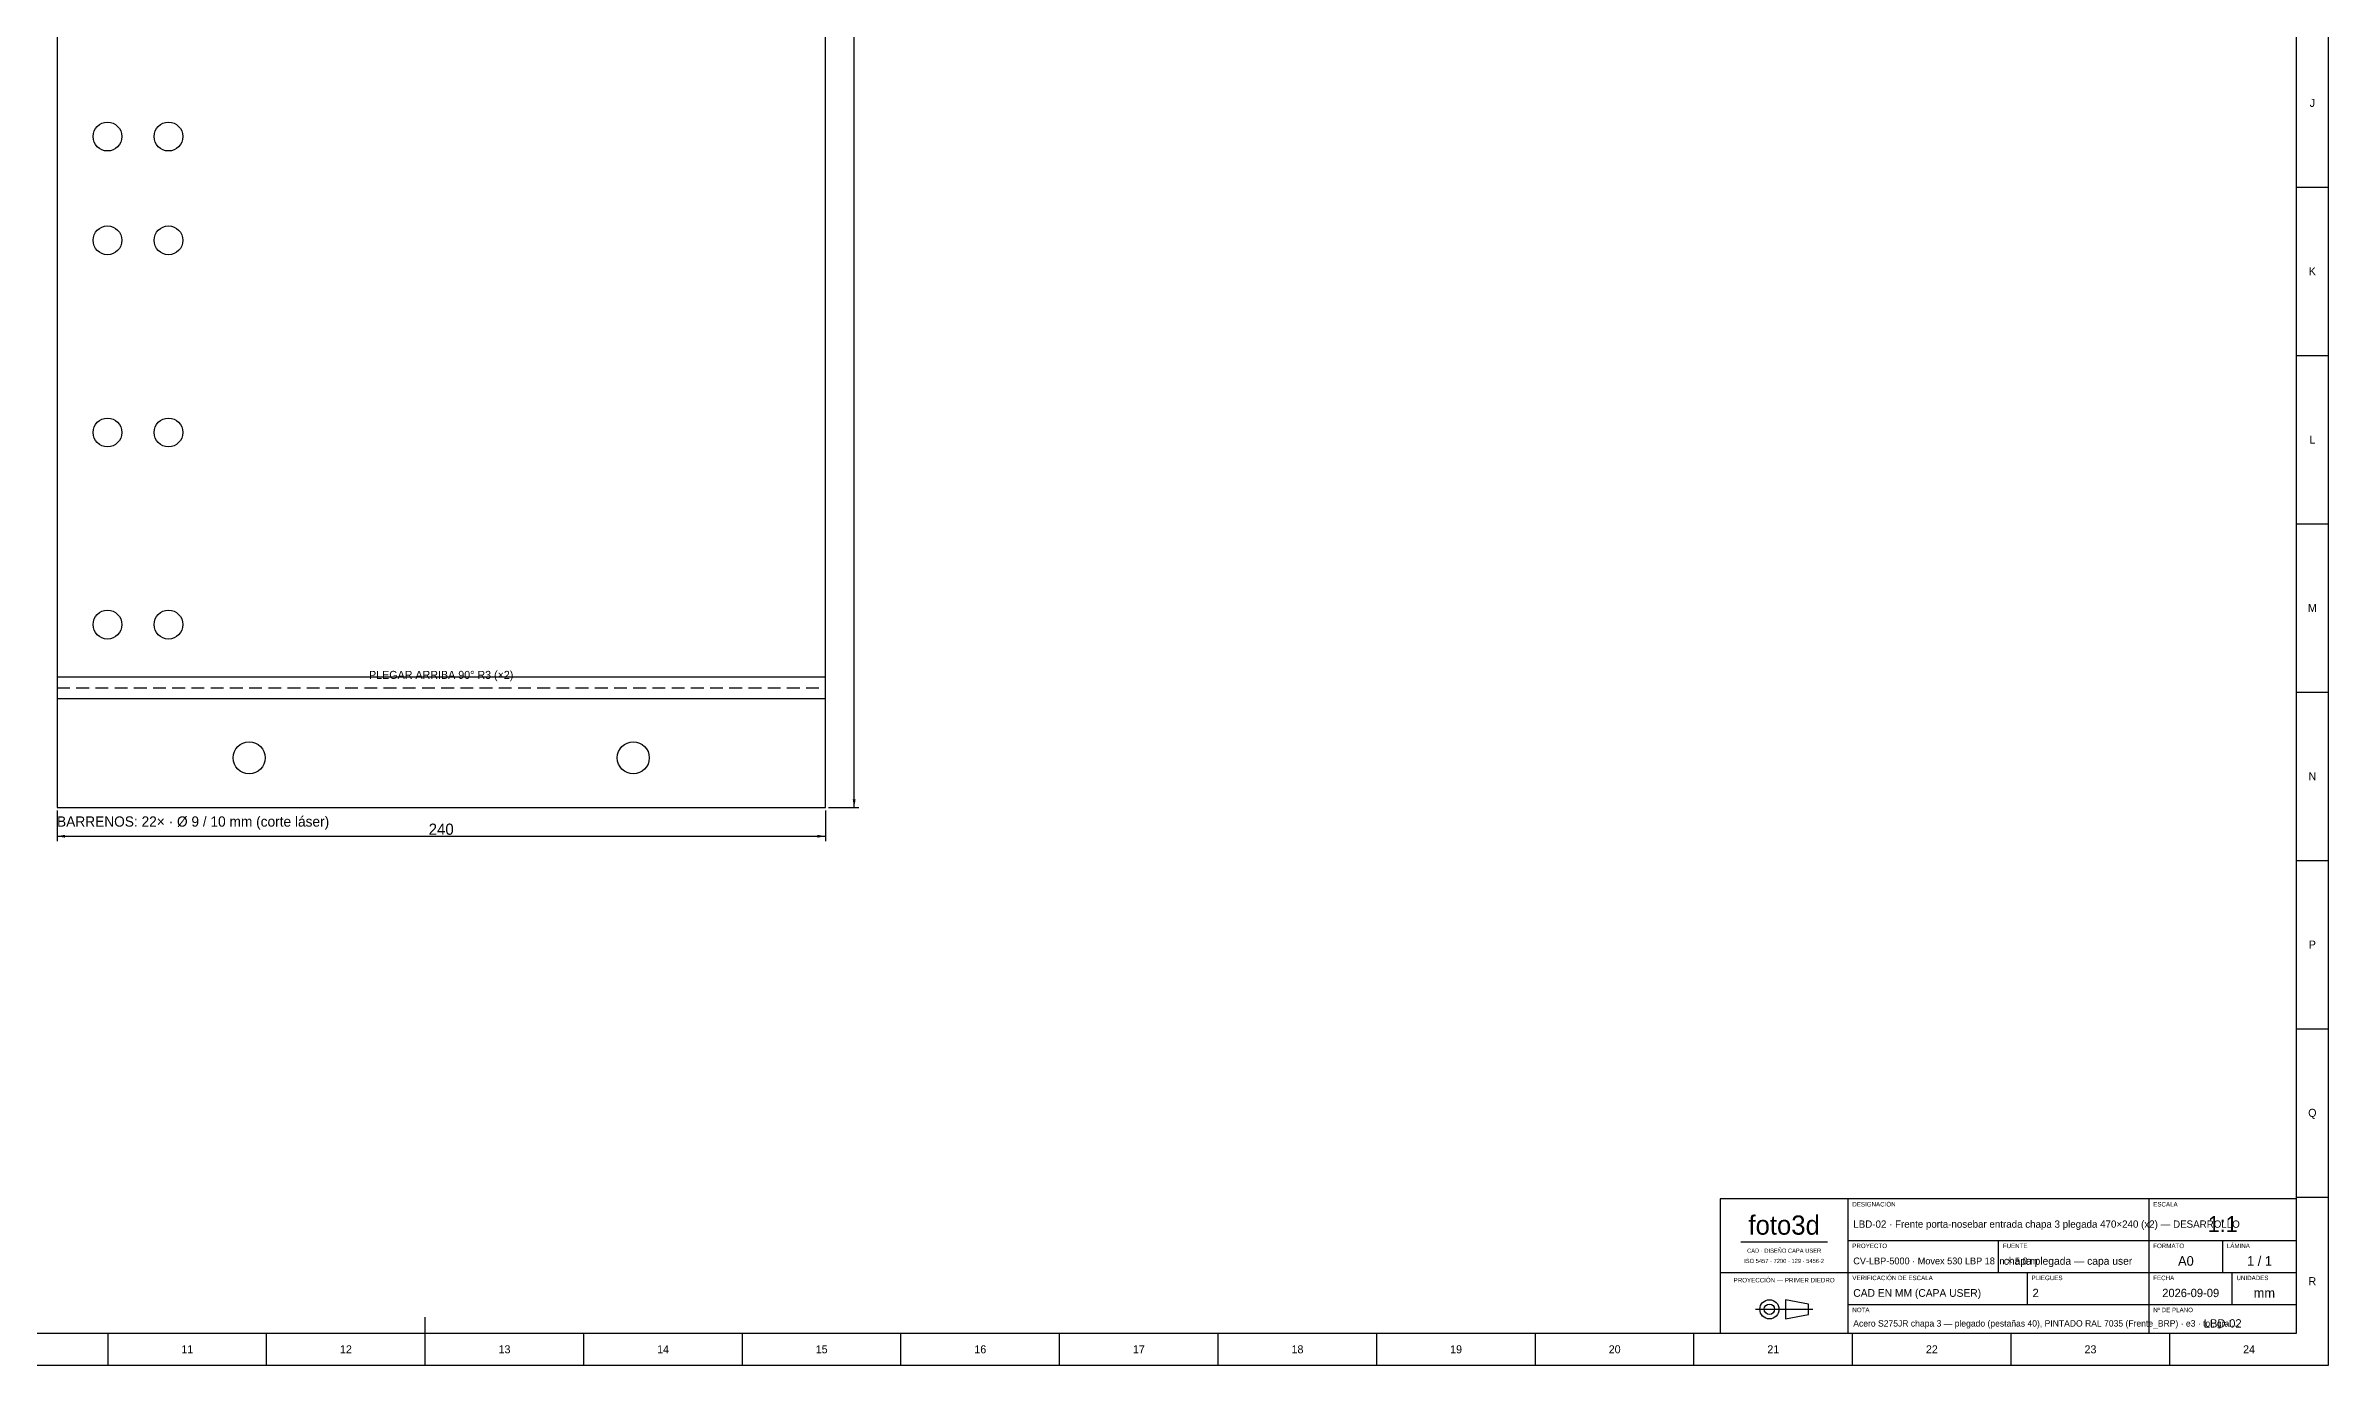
# Model space of a CAD drawing. Extents: x 0 to 1189, y 0 to 841.
# Drawn here: x 476 to 1189, y 0 to 412 of the extents above; entities that cross this region are included whole.
import ezdxf
from ezdxf.enums import TextEntityAlignment as Align

# ---------------------------------------------------------------- set-up
doc = ezdxf.new("R2010")
doc.units = 0
doc.linetypes.add('DASHED', pattern=[6, 4, -2])
for name, color, linetype in [('COTAS', 7, 'CONTINUOUS'), ('FINA', 7, 'CONTINUOUS'), ('NORMA', 7, 'CONTINUOUS'), ('PLIEGUE', 1, 'DASHED'), ('TEXTO', 7, 'CONTINUOUS'), ('VISIBLE', 7, 'CONTINUOUS')]:
    doc.layers.add(name, color=color, linetype=linetype)

msp = doc.modelspace()

# ---------------------------------------------------------------- linework, layer by layer
at = {"layer": 'COTAS'}
for p, q in [((728.5, 174.215), (728.5, 713.785)), ((479.5, 173.215), (479.5, 163.715)), ((719.5, 173.215), (719.5, 163.715)), ((720.5, 174.215), (730, 174.215)), ((479.5, 165.215), (719.5, 165.215))]:
    msp.add_line(p, q, dxfattribs=at)
for points in [[(728.5, 174.215), (728.95, 176.715), (728.05, 176.715)], [(479.5, 165.215), (482, 165.665), (482, 164.765)], [(719.5, 165.215), (717, 165.665), (717, 164.765)]]:
    msp.add_solid(points, dxfattribs=at)
at = {"layer": 'FINA'}
for p, q in [((1189, 0), (1189, 841)), ((1179, 367.9375), (1189, 367.9375)), ((1179, 315.375), (1189, 315.375)), ((1179, 262.8125), (1189, 262.8125)), ((479.5, 215.005), (719.5, 215.005)), ((479.5, 208.215), (719.5, 208.215)), ((1179, 210.25), (1189, 210.25)), ((1179, 157.6875), (1189, 157.6875)), ((1179, 105.125), (1189, 105.125)), ((1179, 52.5625), (1189, 52.5625)), ((1005.5, 38.6), (1032.5, 38.6)), ((1039, 39), (1133, 39)), ((1086, 29), (1086, 39)), ((1133, 39), (1179, 39)), ((1156, 29), (1156, 39)), ((999, 29), (1039, 29)), ((1039, 29), (1133, 29)), ((1095, 19), (1095, 29)), ((1133, 29), (1179, 29)), ((1159, 19), (1159, 29)), ((1010.03, 17.5), (1027.97, 17.5)), ((1039, 19), (1133, 19)), ((1133, 19), (1179, 19)), ((495.4167, 0), (495.4167, 10)), ((544.9583, 0), (544.9583, 10)), ((594.5, 0), (594.5, 10)), ((644.0417, 0), (644.0417, 10)), ((693.5833, 0), (693.5833, 10)), ((743.125, 0), (743.125, 10)), ((792.6667, 0), (792.6667, 10)), ((842.2083, 0), (842.2083, 10)), ((891.75, 0), (891.75, 10)), ((941.2917, 0), (941.2917, 10)), ((990.8333, 0), (990.8333, 10)), ((1040.375, 0), (1040.375, 10)), ((1089.9167, 0), (1089.9167, 10)), ((1139.4583, 0), (1139.4583, 10)), ((0, 0), (1189, 0))]:
    msp.add_line(p, q, dxfattribs=at)
at = {"layer": 'NORMA'}
for p, q in [((1179, 10), (1179, 831)), ((1179, 52), (999, 52)), ((999, 52), (999, 10)), ((1039, 10), (1039, 52)), ((1133, 10), (1133, 52)), ((1179, 10), (1179, 52)), ((594.5, 0), (594.5, 15)), ((20, 10), (1179, 10)), ((999, 10), (1179, 10))]:
    msp.add_line(p, q, dxfattribs=at)
at = {"layer": 'PLIEGUE'}
msp.add_line((479.5, 211.605), (719.5, 211.605), dxfattribs=at)
at = {"layer": 'TEXTO'}
for p, q in [((1026.59, 19.11), (1019.46, 20.49)), ((1019.46, 20.49), (1019.46, 14.51)), ((1019.46, 14.51), (1026.59, 15.89)), ((1026.59, 15.89), (1026.59, 19.11))]:
    msp.add_line(p, q, dxfattribs=at)
for radius in [2.99, 1.61]:
    msp.add_circle((1014.4, 17.5), radius, dxfattribs=at)
at = {"layer": 'VISIBLE'}
for p, q in [((479.5, 713.785), (479.5, 174.215)), ((719.5, 174.215), (719.5, 713.785)), ((479.5, 174.215), (719.5, 174.215))]:
    msp.add_line(p, q, dxfattribs=at)
for centre, radius in [((495.25, 383.705), 4.5), ((514.3, 383.705), 4.5), ((495.25, 351.305), 4.5), ((514.3, 351.305), 4.5), ((495.25, 291.305), 4.5), ((514.3, 291.305), 4.5), ((495.25, 231.305), 4.5), ((514.3, 231.305), 4.5), ((539.5, 189.715), 5), ((659.5, 189.715), 5)]:
    msp.add_circle(centre, radius, dxfattribs=at)

# ---------------------------------------------------------------- texts
at = {"layer": 'COTAS'}
msp.add_text('240', height=3.5, dxfattribs=at).set_placement((599.5, 167.415), align=Align.MIDDLE_CENTER)
at = {"layer": 'TEXTO'}
for s, height, p in [('J', 2.5, (1184, 394.2188)), ('K', 2.5, (1184, 341.6563)), ('L', 2.5, (1184, 289.0938)), ('M', 2.5, (1184, 236.5313)), ('PLEGAR ARRIBA 90° R3 (×2)', 2.5, (599.5, 215.605)), ('N', 2.5, (1184, 183.9688)), ('P', 2.5, (1184, 131.4063)), ('Q', 2.5, (1184, 78.8438)), ('foto3d', 6, (1019, 43.8)), ('1:1', 5, (1156, 44.1)), ('CAD · DISEÑO CAPA USER', 1.3, (1019, 35.8)), ('ISO 5457 · 7200 · 129 · 5456-2', 1.3, (1019, 32.6)), ('A0', 3, (1144.5, 32.6)), ('1 / 1', 3, (1167.5, 32.6)), ('PROYECCIÓN — PRIMER DIEDRO', 1.4, (1019, 26.6)), ('2026-09-09', 2.6, (1146, 22.6)), ('mm', 3, (1169, 22.6)), ('R', 2.5, (1184, 26.2813)), ('LBD-02', 2.6, (1156, 13.1)), ('11', 2.5, (520.1875, 5)), ('12', 2.5, (569.7292, 5)), ('13', 2.5, (619.2708, 5)), ('14', 2.5, (668.8125, 5)), ('15', 2.5, (718.3542, 5)), ('16', 2.5, (767.8958, 5)), ('17', 2.5, (817.4375, 5)), ('18', 2.5, (866.9792, 5)), ('19', 2.5, (916.5208, 5)), ('20', 2.5, (966.0625, 5)), ('21', 2.5, (1015.6042, 5)), ('22', 2.5, (1065.1458, 5)), ('23', 2.5, (1114.6875, 5)), ('24', 2.5, (1164.2292, 5))]:
    msp.add_text(s, height=height, dxfattribs=at).set_placement(p, align=Align.MIDDLE_CENTER)
for s, height, p in [('BARRENOS: 22× · Ø 9 / 10 mm (corte láser)', 3.2, (479.5, 168.215)), ('DESIGNACIÓN', 1.4, (1040.3, 49.6)), ('ESCALA', 1.4, (1134.3, 49.6)), ('PROYECTO', 1.4, (1040.3, 36.6)), ('FUENTE', 1.4, (1087.3, 36.6)), ('FORMATO', 1.4, (1134.3, 36.6)), ('LÁMINA', 1.4, (1157.3, 36.6)), ('VERIFICACIÓN DE ESCALA', 1.4, (1040.3, 26.6)), ('PLIEGUES', 1.4, (1096.3, 26.6)), ('FECHA', 1.4, (1134.3, 26.6)), ('UNIDADES', 1.4, (1160.3, 26.6)), ('NOTA', 1.4, (1040.3, 16.6)), ('Nº DE PLANO', 1.4, (1134.3, 16.6))]:
    msp.add_text(s, height=height, dxfattribs=at).set_placement(p)
for s, height, p in [('LBD-02 · Frente porta-nosebar entrada chapa 3 plegada 470×240 (x2) — DESARROLLO', 2.2797, (1040.6, 44.1)), ('CV-LBP-5000 · Movex 530 LBP 18 in × 5.0 m', 2.1329, (1040.6, 32.6)), ('chapa plegada — capa user', 2.4, (1087.6, 32.6)), ('CAD EN MM (CAPA USER)', 2.4, (1040.6, 22.6)), ('2', 2.6, (1096.6, 22.6)), ('Acero S275JR chapa 3 — plegado (pestañas 40), PINTADO RAL 7035 (Frente_BRP) · e3 · tol. gral…', 2, (1040.6, 13.1))]:
    msp.add_text(s, height=height, dxfattribs=at).set_placement(p, align=Align.MIDDLE_LEFT)

doc.saveas('drawing.dxf')
